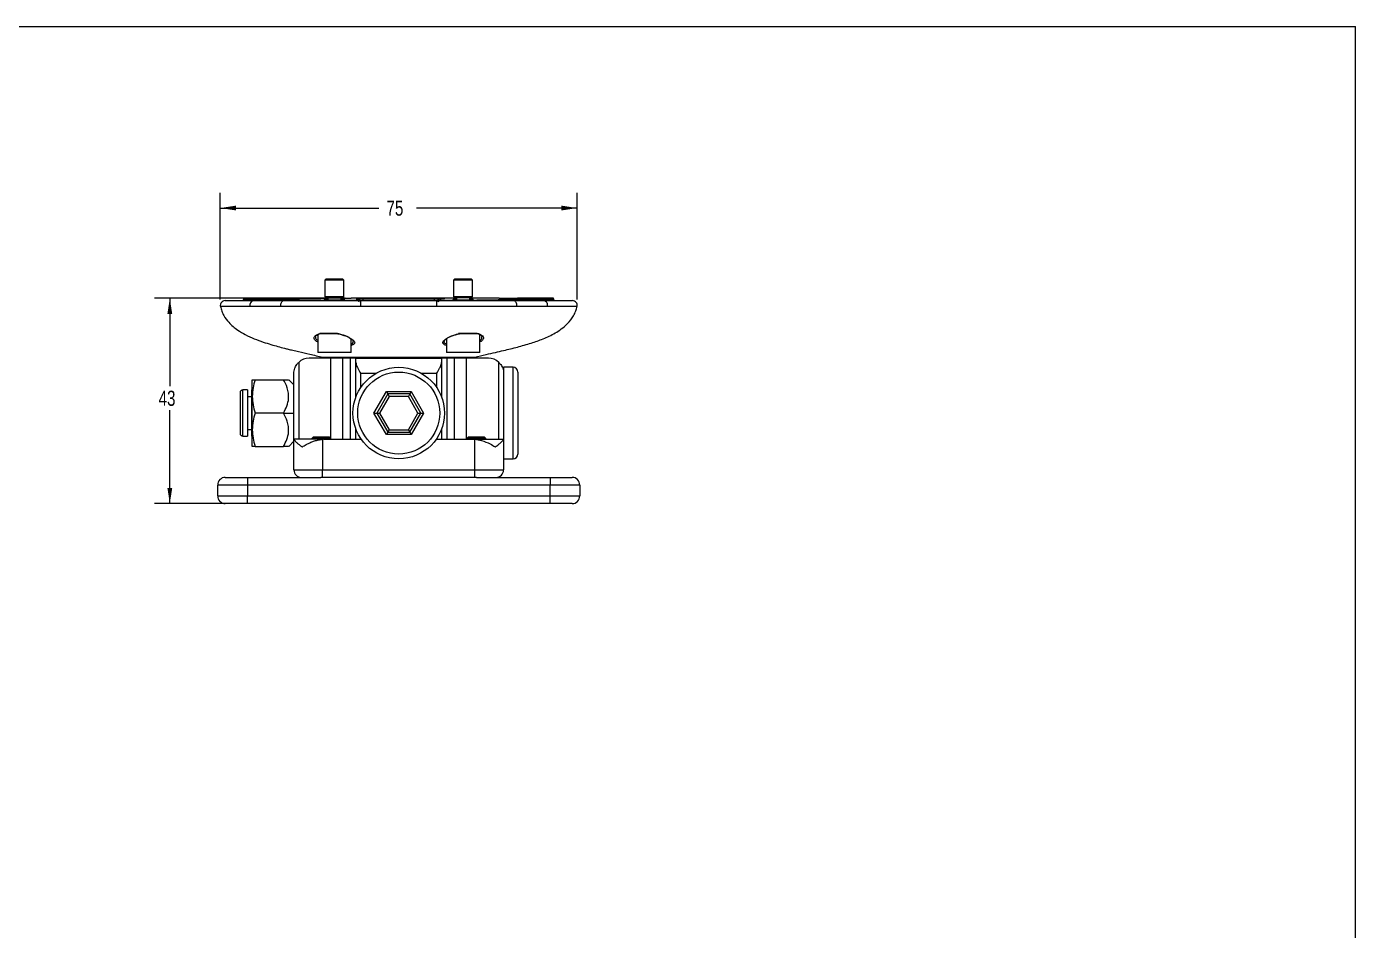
# Model space of a CAD drawing. Header units: millimetres. Extents: x 4 to 551, y 7 to 420.
# Drawn here: x 271.9 to 550.8, y 230.8 to 420.5 of the extents above; entities that cross this region are included whole.
import ezdxf

# ---------------------------------------------------------------- set-up
doc = ezdxf.new("R2010")
doc.units = ezdxf.units.MM
doc.styles.add('SLDTEXTSTYLE0', font='TXT', dxfattribs={"width": 0.75})
doc.dimstyles.new('SLDDIMSTYLE1', dxfattribs={"dimtxt": 3.175, "dimasz": 3.302, "dimexe": 0, "dimexo": 0.0625, "dimgap": 0.79375, "dimtad": 0, "dimtih": 1, "dimtoh": 1, "dimdec": 0, "dimrnd": 1e-09, "dimzin": 12, "dimdsep": 46, "dimtxsty": 'SLDTEXTSTYLE0', "dimsah": 1, "dimcen": 0.09, "dimadec": 0, "dimazin": 0, "dimtfac": 1, "dimtdec": 0, "dimtofl": 0, "dimtmove": 0, "dimatfit": 3, "dimfxl": 0, "dimfrac": 2, "dimtolj": 1, "dimtzin": 12, "dimarcsym": 0})

# ---------------------------------------------------------------- blocks, each defined once
blk = doc.blocks.new('*D8')
at = {"color": 7, "linetype": 'Continuous', "lineweight": 0}
for p, q in [((312.55, 363.22), (312.55, 385.56)), ((387.45, 363.22), (387.45, 385.56)), ((312.55, 382.38), (345.84, 382.38)), ((387.45, 382.38), (353.71, 382.38))]:
    blk.add_line(p, q, dxfattribs=at)
for points in [[(312.55, 382.38), (315.86, 381.88), (315.86, 382.89)], [(387.45, 382.38), (384.15, 382.89), (384.15, 381.88)]]:
    blk.add_solid(points, dxfattribs=at)
at = {"color": 7, "linetype": 'Continuous', "lineweight": 0, "insert": (347.43, 383.96), "char_height": 3.175, "attachment_point": 1, "style": 'SLDTEXTSTYLE0'}
blk.add_mtext('75', dxfattribs=at)
blk = doc.blocks.new('*D9')
at = {"color": 7, "linetype": 'Continuous', "lineweight": 0}
for p, q in [((338.73, 363.45), (298.78, 363.45)), ((301.96, 363.45), (301.96, 345.01)), ((301.96, 320.37), (301.96, 339.97)), ((316.98, 320.37), (298.78, 320.37))]:
    blk.add_line(p, q, dxfattribs=at)
for points in [[(301.96, 363.45), (301.45, 360.15), (302.47, 360.15)], [(301.96, 320.37), (302.47, 323.67), (301.45, 323.67)]]:
    blk.add_solid(points, dxfattribs=at)
at = {"color": 7, "linetype": 'Continuous', "lineweight": 0, "insert": (299.61, 344.06), "char_height": 3.175, "attachment_point": 1, "style": 'SLDTEXTSTYLE0'}
blk.add_mtext('43', dxfattribs=at)

msp = doc.modelspace()

# ---------------------------------------------------------------- linework, layer by layer
at = {"color": 7, "linetype": 'Continuous', "lineweight": 0}
for p in [(8.277733, 420.458659), (550.777733, 9.958659)]:
    msp.add_line(p, (550.777733, 420.458659), dxfattribs=at)
at = {"color": 7, "linetype": 'Continuous', "lineweight": 15}
for p, q in [((334.803839, 367.551552), (334.50384, 367.251552)), ((334.50384, 367.251552), (334.50384, 363.851552)), ((335.080701, 367.251552), (334.50384, 367.251552)), ((334.803839, 367.551552), (335.294171, 367.551552)), ((338.503839, 367.251552), (335.080701, 367.251552)), ((335.294171, 367.551552), (338.203839, 367.551552)), ((338.503839, 367.251552), (338.203839, 367.551552)), ((338.503839, 363.851552), (338.503839, 367.251552)), ((361.80384, 367.551552), (361.503839, 367.251552)), ((361.503839, 367.251552), (361.503839, 363.851552)), ((365.503839, 367.251552), (361.503839, 367.251552)), ((361.80384, 367.551552), (365.20384, 367.551552)), ((365.503839, 367.251552), (365.20384, 367.551552)), ((365.503839, 363.851552), (365.503839, 367.251552)), ((313.556568, 362.951551), (313.552194, 362.95154)), ((317.423125, 363.201552), (317.423426, 363.201415)), ((324.003839, 363.451552), (317.673125, 363.451552)), ((324.005666, 363.399226), (324.003839, 363.451552)), ((335.10384, 363.393261), (324.50384, 363.393261)), ((334.50384, 363.851552), (334.803839, 363.551552)), ((334.50384, 363.851552), (338.503839, 363.851552)), ((338.203839, 363.551552), (334.803839, 363.551552)), ((335.10384, 363.551552), (335.10384, 363.133186)), ((337.903839, 363.133014), (337.903839, 363.551552)), ((339.503839, 363.393261), (337.903839, 363.393261)), ((338.062374, 363.219155), (337.903839, 363.221884)), ((338.203839, 363.551552), (338.503839, 363.851552)), ((340.00384, 363.451552), (340.002012, 363.399226)), ((362.103839, 363.451552), (340.00384, 363.451552)), ((341.189297, 362.995268), (341.179387, 362.995298)), ((341.18477, 363.03891), (341.191583, 363.038904)), ((341.191583, 363.038904), (341.206533, 363.324449)), ((342.50384, 363.346929), (357.503839, 363.346929)), ((358.801146, 363.324449), (358.816095, 363.038916)), ((358.816095, 363.038916), (358.822618, 363.038922)), ((358.827868, 362.995304), (358.818382, 362.995274)), ((361.503839, 363.851552), (361.80384, 363.551552)), ((361.503839, 363.851552), (365.503839, 363.851552)), ((361.87823, 363.551552), (361.80384, 363.551552)), ((365.20384, 363.551552), (361.87823, 363.551552)), ((362.103839, 363.551552), (362.103839, 363.133186)), ((364.903839, 363.133014), (364.903839, 363.551552)), ((371.056211, 363.451552), (364.903839, 363.451552)), ((365.062374, 363.219155), (364.903839, 363.221884)), ((365.20384, 363.551552), (365.503839, 363.851552)), ((371.056211, 363.451552), (371.056207, 363.451403)), ((371.50384, 363.450995), (374.503839, 363.450995)), ((382.334896, 363.451552), (374.951468, 363.451552)), ((374.951471, 363.451403), (374.951468, 363.451552)), ((382.584412, 363.201402), (382.584897, 363.201552)), ((385.057476, 362.9472), (385.057703, 362.951552)), ((386.455485, 362.95154), (386.451182, 362.951551)), ((312.575263, 361.743583), (312.579912, 361.738088)), ((387.430799, 361.741671), (387.430963, 361.741866)), ((333.003838, 355.839954), (333.003838, 352.051551)), ((337.148452, 356.037211), (337.150688, 356.036748)), ((337.150688, 356.036748), (337.20171, 356.026188)), ((340.00384, 352.051551), (340.00384, 354.947802)), ((360.003839, 354.945117), (360.003839, 352.051551)), ((362.806114, 356.051552), (362.512521, 356.051552)), ((362.780223, 356.019494), (362.858916, 356.036567)), ((367.00384, 352.051551), (367.00384, 355.830653)), ((334.013346, 352.051551), (333.003838, 352.051551)), ((340.00384, 352.051551), (334.013346, 352.051551)), ((367.00384, 352.051551), (360.003839, 352.051551)), ((329.00384, 350.009559), (329.00384, 333.871552)), ((335.784979, 350.871552), (331.178839, 350.871552)), ((334.50384, 351.124094), (334.50384, 350.951551)), ((334.50384, 351.124094), (334.50384, 350.871552)), ((334.50384, 350.951551), (365.503839, 350.951551)), ((335.784979, 333.871552), (335.784979, 350.871552)), ((338.28209, 350.871552), (335.784979, 350.871552)), ((338.28209, 333.871552), (338.28209, 350.871552)), ((339.862312, 333.871552), (339.862312, 350.871552)), ((341.00384, 350.871552), (339.862312, 350.871552)), ((341.00384, 350.009559), (341.00384, 350.871552)), ((341.00384, 350.871552), (359.003839, 350.871552)), ((341.00384, 342.71221), (341.00384, 350.009559)), ((359.003839, 350.871552), (359.003839, 350.009559)), ((360.145367, 350.871552), (359.003839, 350.871552)), ((359.003839, 350.009559), (359.003839, 342.71221)), ((360.145367, 333.871552), (360.145367, 350.871552)), ((361.725589, 333.871552), (361.725589, 350.871552)), ((364.2227, 350.871552), (361.725589, 350.871552)), ((364.2227, 333.871552), (364.2227, 350.871552)), ((368.828839, 350.871552), (364.2227, 350.871552)), ((365.503839, 350.951551), (365.503839, 351.124216)), ((365.503839, 350.871552), (365.503839, 351.124216)), ((371.003839, 333.871552), (371.003839, 350.009559)), ((374.00384, 348.971551), (372.003839, 348.971551)), ((372.003839, 348.971551), (372.003839, 347.736853)), ((319.253838, 342.871551), (319.253838, 346.371551)), ((319.879054, 346.371551), (325.820935, 346.371551)), ((328.003839, 345.271551), (326.903839, 346.371551)), ((328.003839, 333.973653), (328.003839, 347.696551)), ((372.003839, 347.696551), (372.003839, 344.678151)), ((375.00384, 347.971551), (375.00384, 330.771551)), ((317.25384, 334.521552), (317.25384, 344.221552)), ((318.253838, 344.221552), (317.25384, 344.221552)), ((318.253838, 344.221552), (318.253838, 334.521552)), ((319.253838, 344.221552), (319.153839, 344.221552)), ((319.153839, 334.521552), (319.153839, 344.221552)), ((344.807687, 339.371552), (347.405763, 343.871552)), ((347.694438, 343.371552), (345.385037, 339.371552)), ((347.405763, 343.871552), (352.601915, 343.871552)), ((347.405763, 343.871552), (347.694438, 343.371552)), ((352.31324, 343.371552), (347.694438, 343.371552)), ((347.694438, 343.371552), (347.983113, 342.871551)), ((352.31324, 343.371552), (352.024565, 342.871551)), ((352.601915, 343.871552), (352.31324, 343.371552)), ((354.622641, 339.371552), (352.31324, 343.371552)), ((352.601915, 343.871552), (355.199992, 339.371552)), ((372.003839, 344.678151), (372.003839, 334.064952)), ((318.253838, 342.871551), (319.153839, 342.871551)), ((319.253838, 335.871552), (319.253838, 342.871551)), ((347.983113, 342.871551), (345.962387, 339.371552)), ((352.024565, 342.871551), (347.983113, 342.871551)), ((354.045291, 339.371552), (352.024565, 342.871551)), ((325.820935, 339.371552), (319.879054, 339.371552)), ((347.405763, 334.871552), (344.807687, 339.371552)), ((344.807687, 339.371552), (345.385037, 339.371552)), ((345.385037, 339.371552), (347.694438, 335.371551)), ((345.385037, 339.371552), (345.962387, 339.371552)), ((345.962387, 339.371552), (347.983113, 335.871552)), ((352.024565, 335.871552), (354.045291, 339.371552)), ((352.31324, 335.371551), (354.622641, 339.371552)), ((355.199992, 339.371552), (352.601915, 334.871552)), ((354.045291, 339.371552), (354.622641, 339.371552)), ((354.622641, 339.371552), (355.199992, 339.371552)), ((319.153839, 335.871552), (318.253838, 335.871552)), ((319.253838, 332.371552), (319.253838, 335.871552)), ((341.00384, 333.871552), (341.00384, 336.030892)), ((347.694438, 335.371551), (347.405763, 334.871552)), ((352.601915, 334.871552), (347.405763, 334.871552)), ((347.983113, 335.871552), (347.694438, 335.371551)), ((347.694438, 335.371551), (352.31324, 335.371551)), ((347.983113, 335.871552), (352.024565, 335.871552)), ((352.024565, 335.871552), (352.31324, 335.371551)), ((352.31324, 335.371551), (352.601915, 334.871552)), ((359.003839, 336.030892), (359.003839, 333.871552)), ((317.25384, 334.521552), (318.253838, 334.521552)), ((319.153839, 334.521552), (319.253838, 334.521552)), ((319.879054, 332.371552), (325.820935, 332.371552)), ((326.903839, 332.371552), (328.003839, 333.471552)), ((328.003839, 333.861873), (328.003839, 333.871552)), ((334.304462, 333.871552), (328.003839, 333.871552)), ((328.003839, 327.459053), (328.003839, 333.861873)), ((332.08884, 334.371551), (331.73884, 334.021552)), ((331.73884, 334.021552), (331.73884, 333.871552)), ((333.73884, 334.021552), (331.73884, 334.021552)), ((332.08884, 334.371551), (333.73884, 334.371551)), ((333.73884, 334.371551), (335.388839, 334.371551)), ((335.738839, 334.021552), (333.73884, 334.021552)), ((334.003839, 333.861873), (334.003839, 327.459053)), ((334.304462, 333.871552), (342.003839, 333.871552)), ((335.738839, 334.021552), (335.388839, 334.371551)), ((335.738839, 333.871552), (335.738839, 334.021552)), ((358.00384, 333.871552), (365.703217, 333.871552)), ((364.61884, 334.371551), (364.268839, 334.021552)), ((364.268839, 334.021552), (364.268839, 333.871552)), ((366.268839, 334.021552), (364.268839, 334.021552)), ((364.61884, 334.371551), (366.268839, 334.371551)), ((366.00384, 333.861873), (365.703217, 333.871552)), ((365.703217, 333.871552), (372.003839, 333.871552)), ((366.00384, 327.459053), (366.00384, 333.861873)), ((366.268839, 334.371551), (367.918839, 334.371551)), ((368.268839, 334.021552), (366.268839, 334.021552)), ((368.268839, 334.021552), (367.918839, 334.371551)), ((368.268839, 333.871552), (368.268839, 334.021552)), ((372.003839, 334.064952), (372.003839, 333.973653)), ((372.003839, 333.861873), (372.003839, 333.871552)), ((372.003839, 333.861873), (372.003839, 327.459053)), ((372.003839, 329.771553), (374.00384, 329.771553)), ((328.003839, 327.459053), (334.003839, 327.459053)), ((334.003839, 327.459053), (366.00384, 327.459053)), ((334.003839, 325.87155), (334.003839, 327.459053)), ((366.00384, 327.459053), (372.003839, 327.459053)), ((366.00384, 325.87155), (366.00384, 327.459053)), ((318.253838, 324.271352), (312.003841, 324.271352)), ((312.003841, 321.971753), (312.003841, 324.271352)), ((313.604039, 325.87155), (318.253838, 325.87155)), ((318.253838, 325.87155), (333.6693, 325.87155)), ((318.253838, 325.87155), (318.253838, 324.271352)), ((381.75384, 324.271352), (318.253838, 324.271352)), ((318.253838, 324.271352), (318.253838, 321.971753)), ((334.003839, 325.87155), (333.6693, 325.87155)), ((366.00384, 325.87155), (334.003839, 325.87155)), ((366.338379, 325.87155), (366.00384, 325.87155)), ((366.338379, 325.87155), (381.75384, 325.87155)), ((381.75384, 325.87155), (386.40364, 325.87155)), ((381.75384, 325.87155), (381.75384, 324.271352)), ((381.75384, 321.971753), (381.75384, 324.271352)), ((388.003838, 324.271352), (381.75384, 324.271352)), ((388.003838, 324.271352), (388.003838, 321.971753)), ((312.003841, 321.971753), (318.253838, 321.971753)), ((318.253838, 320.371551), (318.253838, 321.971753)), ((318.253838, 321.971753), (381.75384, 321.971753)), ((381.75384, 321.971753), (388.003838, 321.971753)), ((381.75384, 320.371551), (381.75384, 321.971753)), ((318.253838, 320.371551), (313.604039, 320.371551)), ((381.75384, 320.371551), (318.253838, 320.371551)), ((386.40364, 320.371551), (381.75384, 320.371551))]:
    msp.add_line(p, q, dxfattribs=at)
at = {"color": 8, "linetype": 'Continuous', "lineweight": 15}
for p, q in [((342.50384, 362.959858), (342.50384, 363.346929)), ((357.503839, 362.959858), (357.503839, 363.346929)), ((387.430963, 361.741866), (387.432416, 361.743583)), ((333.003838, 355.808096), (332.907663, 355.808096)), ((332.964334, 354.310589), (333.003838, 354.309702)), ((367.048601, 355.808096), (367.00384, 355.808096)), ((367.00384, 354.308713), (367.056752, 354.309615)), ((374.00384, 329.771553), (374.00384, 348.971551)), ((342.003839, 347.696551), (342.003839, 344.678151)), ((345.223214, 347.696551), (342.003839, 347.696551)), ((358.00384, 347.696551), (354.784464, 347.696551)), ((358.00384, 344.678151), (358.00384, 347.696551)), ((325.820935, 339.371552), (328.003839, 339.371552)), ((342.003839, 334.064952), (342.003839, 333.871552)), ((358.00384, 333.871552), (358.00384, 334.064952))]:
    msp.add_line(p, q, dxfattribs=at)
at = {"color": 7, "linetype": 'Continuous', "lineweight": 15, "flags": 128}
for points in [[(325.248307, 361.741185), (325.234624, 361.962444), (325.25126, 362.183166), (325.29739, 362.392432), (325.370733, 362.579896), (325.467664, 362.736285), (325.583386, 362.853866), (325.712181, 362.926825), (325.847675, 362.951552)], [(342.030079, 361.743369), (342.030071, 361.964399), (342.030081, 362.184795), (342.03011, 362.393685), (342.030155, 362.580764), (342.030215, 362.736804), (342.030287, 362.854107), (342.030367, 362.926886), (342.030451, 362.951552)], [(357.977684, 361.743369), (357.977692, 361.964399), (357.977681, 362.184795), (357.977652, 362.393685), (357.977606, 362.580764), (357.977546, 362.736804), (357.977473, 362.854107), (357.977393, 362.926886), (357.977308, 362.951552)], [(374.759403, 361.741185), (374.773086, 361.962444), (374.756451, 362.183166), (374.71032, 362.392432), (374.636977, 362.579896), (374.540047, 362.736285), (374.424322, 362.853866), (374.295528, 362.926825), (374.160034, 362.951552)]]:
    msp.add_lwpolyline(points, dxfattribs=at)
at = {"color": 7, "linetype": 'Continuous', "lineweight": 15}
for radius in [9.6, 8.6]:
    msp.add_circle((350.003839, 339.371552), radius, dxfattribs=at)
for centre, radius, start, end in [((313.553399, 361.951551), 1, 90.00007304, 192.00332855), ((317.173776, 363.201552), 0.25, 263.62579078, 359.94829762), ((317.673129, 363.201548), 0.250004, 90.00078564, 179.99910097), ((319.711338, 362.006103), 0.960075, 100.0139419, 196.01774741), ((341.339834, 362.997632), 0.160464, 165.0936131, 180.83356826), ((341.556641, 362.997898), 0.367354, 173.59100867, 180.41017182), ((358.450614, 362.997879), 0.367777, 359.59406451, 6.40634415), ((358.663626, 362.997657), 0.16426, 359.17911444, 14.54951218), ((380.296363, 362.0061), 0.960078, 343.98247395, 79.98596361), ((382.334894, 363.201549), 0.250002, 0.00054378, 89.99956961), ((382.828755, 363.201553), 0.250002, 191.49522025, 290.35658057), ((386.45428, 361.951551), 1, 347.99667109, 89.99992731), ((333.561383, 355.878469), 0.173083, 90.02671138, 104.07510202), ((337.093174, 355.801924), 0.249628, 78.09261025, 89.99850203), ((362.914504, 355.801924), 0.249628, 90.00149797, 101.90738975), ((366.446296, 355.878469), 0.173083, 75.92489798, 89.97328862), ((331.178839, 347.696552), 3.175, 90, 133.23870346), ((368.828839, 347.696552), 3.175, 46.76129654, 90), ((374.003839, 347.971552), 1, 0, 90), ((374.003839, 330.771552), 1, 270, 360), ((329.591339, 327.459052), 1.5875, 180, 270), ((370.416339, 327.459052), 1.5875, 270, 0), ((313.604039, 324.271352), 1.6002, 90, 180), ((386.403639, 324.271352), 1.6002, 0, 90), ((313.604039, 321.971752), 1.6002, 180, 270), ((386.403639, 321.971752), 1.6002, 270, 0)]:
    msp.add_arc(centre, radius, start, end, dxfattribs=at)
at = {"color": 8, "linetype": 'Continuous', "lineweight": 15}
for centre, start, end in [((341.206538, 362.5244), 32.97666593, 90.0003592), ((358.801141, 362.5244), 89.9996408, 147.02333407)]:
    msp.add_arc(centre, 0.800048, start, end, dxfattribs=at)
at = {"color": 7, "linetype": 'Continuous', "lineweight": 15}
for points, knots in [([(313.553398, 362.951552), (313.553925, 362.951552), (313.6853, 362.951552), (314.071592, 362.951552), (314.232056, 362.951552), (314.616835, 362.951552), (314.841637, 362.951552), (315.612621, 362.951552), (316.242403, 362.951552), (317.724285, 362.951552), (318.576292, 362.951552), (319.544393, 362.951552)], [0, 0, 0, 0, 0.25, 0.25, 0.375, 0.375, 0.5, 0.5, 0.75, 0.75, 1, 1, 1, 1]), ([(317.673125, 363.451552), (317.671791, 363.451416), (317.6651, 363.450737), (317.955686, 363.438894), (319.007111, 363.406131), (320.599566, 363.360525), (322.750812, 363.306619), (325.273544, 363.248169), (328.027906, 363.186304), (331.082728, 363.126698), (333.904227, 363.086866), (336.26085, 363.06293), (338.068527, 363.049523), (339.715843, 363.041659), (340.758772, 363.039707), (341.18477, 363.03891)], [0, 0, 0, 0, 0.0264236896, 0.1325409342, 0.2307345074, 0.3289236482, 0.4271051977, 0.5250818934, 0.62304889, 0.7211726573, 0.8193338872, 0.8682875795, 0.9172406788, 0.9661958909, 1, 1, 1, 1]), ([(324.50384, 363.393261), (324.447902, 363.393329), (324.335962, 363.393464), (324.186703, 363.394515), (324.073989, 363.396044), (324.014227, 363.397714), (324.008098, 363.398797), (324.005666, 363.399226)], [0, 0, 0, 0, 0.2144806326, 0.4292105841, 0.643948027, 0.8587006518, 1, 1, 1, 1]), ([(325.847675, 362.951552), (327.005088, 362.951552), (328.220365, 362.951552), (330.761981, 362.951552), (332.088364, 362.951552), (334.164453, 362.951552), (334.864796, 362.951552), (336.272018, 362.951552), (336.980436, 362.951552), (339.120011, 362.951552), (340.565402, 362.951552), (342.03045, 362.951552)], [0, 0, 0, 0, 0.25, 0.25, 0.5, 0.5, 0.625, 0.625, 0.75, 0.75, 1, 1, 1, 1]), ([(341.179387, 362.995298), (340.750696, 362.995696), (339.700976, 362.996671), (338.04277, 363.000609), (336.218542, 363.007282), (333.85132, 363.019396), (331.936251, 363.031646), (330.775365, 363.042668), (330.641848, 363.043935)], [0, 0, 0, 0, 0.11582581044, 0.28361920782, 0.45144156119, 0.61933470046, 0.95621844981, 1, 1, 1, 1]), ([(334.301206, 363.179283), (334.300496, 363.179173), (334.258956, 363.1727), (334.406144, 363.158809), (334.751888, 363.140475), (335.324722, 363.126055), (336.022452, 363.117754), (336.776701, 363.116704), (337.498168, 363.123059), (338.112616, 363.135921), (338.527708, 363.153409), (338.722917, 363.16883), (338.689988, 363.177245), (338.682428, 363.179177)], [0, 0, 0, 0, 0.0018669653, 0.109270357, 0.2166820015, 0.3240725634, 0.4314199426, 0.5387223389, 0.6460017786, 0.7532929593, 0.8606242052, 0.9680021052, 1, 1, 1, 1]), ([(335.10384, 363.221681), (334.986957, 363.219423), (334.674497, 363.213388), (334.517725, 363.203951), (334.419597, 363.198044)], [0, 0, 0, 0, 0.3740731867, 1, 1, 1, 1]), ([(338.646769, 363.192873), (338.566999, 363.198965), (338.43727, 363.208872), (338.166606, 363.216296), (338.062373, 363.219155)], [0, 0, 0, 0, 0.6148986271, 1, 1, 1, 1]), ([(340.002012, 363.399226), (339.996495, 363.398571), (339.985453, 363.397259), (339.89959, 363.395468), (339.773168, 363.394099), (339.633099, 363.393366), (339.540553, 363.393291), (339.503839, 363.393261)], [0, 0, 0, 0, 0.2145130342, 0.4292776447, 0.6440370927, 0.8587845852, 1, 1, 1, 1]), ([(341.764425, 362.705231), (341.69604, 362.763735), (341.559266, 362.880745), (341.3471, 362.944776), (341.22246, 362.95005), (341.186983, 362.951552)], [0, 0, 0, 0, 0.4170226811, 0.8340678521, 1, 1, 1, 1]), ([(341.456018, 362.951552), (341.45288, 362.953097), (341.373156, 362.992348), (341.279381, 362.993837), (341.189297, 362.995268)], [0, 0, 0, 0, 0.0393664281, 1, 1, 1, 1]), ([(341.533867, 362.951552), (341.505945, 362.967915), (341.402837, 363.028341), (341.280669, 363.034449), (341.191583, 363.038904)], [0, 0, 0, 0, 0.2707942556, 1, 1, 1, 1]), ([(341.206533, 363.324449), (341.212872, 363.326172), (341.22888, 363.330522), (341.384202, 363.336895), (341.677574, 363.3425), (342.066309, 363.346221), (342.358006, 363.346693), (342.50384, 363.346929)], [0, 0, 0, 0, 0.1409122309, 0.3558181176, 0.5706208298, 0.7853329138, 1, 1, 1, 1]), ([(342.03045, 362.951552), (343.359355, 362.951552), (344.688259, 362.951552), (347.346069, 362.951552), (350.003878, 362.951552), (352.661688, 362.951552), (355.319499, 362.951552), (356.648401, 362.951552), (357.977308, 362.951552)], [0, 0, 0, 0, 0.25, 0.25, 0.5, 0.75, 0.75, 1, 1, 1, 1]), ([(353.308791, 363.442475), (353.307853, 363.442452), (353.247829, 363.440954), (353.461309, 363.436503), (353.962471, 363.430006), (354.792985, 363.424103), (355.804777, 363.420472), (356.898903, 363.419996), (357.945725, 363.422808), (358.837307, 363.428202), (359.439385, 363.434694), (359.722411, 363.4398), (359.674788, 363.441852), (359.66391, 363.442321)], [0, 0, 0, 0, 0.0017047651, 0.1091023904, 0.2165021548, 0.3238994813, 0.4312896008, 0.538670704, 0.6460468955, 0.7534256357, 0.8608126754, 0.9682080414, 1, 1, 1, 1]), ([(358.765146, 363.450138), (358.485867, 363.450505), (357.927308, 363.451239), (356.861112, 363.451372), (355.771205, 363.451366), (354.765558, 363.450973), (353.932709, 363.449884), (353.631371, 363.447854), (353.480699, 363.446839)], [0, 0, 0, 0, 0.1666683216, 0.333336853, 0.500000501, 0.6666621018, 0.8333272797, 1, 1, 1, 1]), ([(357.503839, 363.346929), (357.598984, 363.346826), (357.839545, 363.346566), (358.204093, 363.344003), (358.533636, 363.339053), (358.757705, 363.332332), (358.786665, 363.327077), (358.801146, 363.324449)], [0, 0, 0, 0, 0.140500675, 0.3552361244, 0.5700781681, 0.7850160519, 1, 1, 1, 1]), ([(357.977308, 362.951552), (359.442342, 362.951552), (360.886779, 362.951552), (363.735971, 362.951552), (365.140788, 362.951552), (367.217127, 362.951552), (367.897778, 362.951552), (369.227363, 362.951552), (369.877851, 362.951552), (371.786586, 362.951552), (373.002615, 362.951552), (374.160034, 362.951552)], [0, 0, 0, 0, 0.25, 0.25, 0.5, 0.5, 0.625, 0.625, 0.75, 0.75, 1, 1, 1, 1]), ([(358.820695, 362.951552), (358.731244, 362.942699), (358.552345, 362.924996), (358.359075, 362.816239), (358.26881, 362.729701), (358.242884, 362.704845)], [0, 0, 0, 0, 0.4161627645, 0.8323094623, 1, 1, 1, 1]), ([(358.473789, 362.951552), (358.501718, 362.967919), (358.604833, 363.02835), (358.72701, 363.03446), (358.816095, 363.038916)], [0, 0, 0, 0, 0.2708523966, 1, 1, 1, 1]), ([(358.551647, 362.951552), (358.55479, 362.953099), (358.634518, 362.992351), (358.728299, 362.993842), (358.818382, 362.995274)], [0, 0, 0, 0, 0.0394225597, 1, 1, 1, 1]), ([(359.612034, 363.445768), (359.496385, 363.446966), (359.308341, 363.448913), (358.916141, 363.449798), (358.765146, 363.450138)], [0, 0, 0, 0, 0.6150062134, 1, 1, 1, 1]), ([(358.822618, 363.038922), (359.263525, 363.039747), (360.320199, 363.041725), (361.979401, 363.049775), (363.782865, 363.06325), (366.133742, 363.08725), (368.94863, 363.127117), (371.996676, 363.186683), (374.746793, 363.248455), (377.265017, 363.306825), (379.412607, 363.360643), (381.001888, 363.406175), (382.052266, 363.4389), (382.342916, 363.450737), (382.336229, 363.451416), (382.334896, 363.451552)], [0, 0, 0, 0, 0.03498582601, 0.08384652274, 0.13270592806, 0.18156515415, 0.27953774224, 0.377539358, 0.47538964321, 0.57325124261, 0.67131618375, 0.76938667243, 0.86746356751, 0.97357650552, 1, 1, 1, 1]), ([(369.555467, 363.045695), (369.367184, 363.043896), (368.156111, 363.032325), (366.187871, 363.019575), (363.82531, 363.007444), (362.00551, 363.000735), (360.335197, 362.996704), (359.271605, 362.995716), (358.827868, 362.995304)], [0, 0, 0, 0, 0.0606507159, 0.3901172723, 0.554305317, 0.7184352987, 0.8825294833, 1, 1, 1, 1]), ([(361.301207, 363.179283), (361.300497, 363.179173), (361.258956, 363.1727), (361.406144, 363.158809), (361.751888, 363.140475), (362.324722, 363.126055), (363.022453, 363.117754), (363.776701, 363.116704), (364.498168, 363.123059), (365.112616, 363.135921), (365.527707, 363.153409), (365.722918, 363.16883), (365.689988, 363.177245), (365.682428, 363.179177)], [0, 0, 0, 0, 0.0018669653, 0.1092703317, 0.2166819744, 0.3240725344, 0.4314200368, 0.5387224313, 0.6460017397, 0.7532929185, 0.8606241625, 0.9680020965, 1, 1, 1, 1]), ([(362.103839, 363.221681), (361.986956, 363.219423), (361.674497, 363.213388), (361.517724, 363.203951), (361.419597, 363.198044)], [0, 0, 0, 0, 0.3740731867, 1, 1, 1, 1]), ([(365.646769, 363.192873), (365.566999, 363.198965), (365.43727, 363.208872), (365.166606, 363.216296), (365.062374, 363.219155)], [0, 0, 0, 0, 0.614898926, 1, 1, 1, 1]), ([(371.056207, 363.451403), (371.061142, 363.451369), (371.071019, 363.451301), (371.148098, 363.451176), (371.261638, 363.451068), (371.387539, 363.451004), (371.470773, 363.450998), (371.50384, 363.450995)], [0, 0, 0, 0, 0.2144107741, 0.4291049381, 0.6437966733, 0.8584868897, 1, 1, 1, 1]), ([(374.503839, 363.450995), (374.554096, 363.451001), (374.654677, 363.451013), (374.788797, 363.451102), (374.890079, 363.451218), (374.943807, 363.451326), (374.949292, 363.451381), (374.951471, 363.451403)], [0, 0, 0, 0, 0.2144082724, 0.4290965301, 0.6437865589, 0.8584774906, 1, 1, 1, 1]), ([(380.46331, 362.951552), (381.431416, 362.951552), (382.283935, 362.951552), (383.396324, 362.951552), (383.739117, 362.951552), (384.368444, 362.951552), (384.655486, 362.951552), (385.425674, 362.951552), (385.808139, 362.951552), (386.322386, 362.951552), (386.453755, 362.951552), (386.454281, 362.951552)], [0, 0, 0, 0, 0.25, 0.25, 0.375, 0.375, 0.5, 0.5, 0.75, 0.75, 1, 1, 1, 1]), ([(382.520829, 363.395442), (382.512326, 363.402561), (382.490556, 363.420786), (382.454482, 363.435936), (382.423126, 363.445323), (382.399393, 363.449437), (382.378055, 363.451456), (382.36723, 363.451532), (382.36437, 363.451469), (382.363115, 363.451441)], [0, 0, 0, 0, 0.0594310513, 0.1521657994, 0.2321998715, 0.3202739631, 0.4582936788, 0.7624192203, 1, 1, 1, 1]), ([(318.788536, 361.741185), (318.72689, 361.741175), (318.663815, 361.741165), (318.540507, 361.741148), (318.356957, 361.741124), (318.177612, 361.741107), (317.824466, 361.741084), (317.596423, 361.741085), (316.93412, 361.741133), (316.521621, 361.741232), (315.370902, 361.741471), (314.718524, 361.741506), (313.91911, 361.741811), (313.684339, 361.74192), (313.28162, 361.742136), (313.11414, 361.742247), (312.711616, 361.742799), (312.575978, 361.742779), (312.575263, 361.743583)], [0, 0, 0, 0, 0.015625, 0.015625, 0.03125, 0.0625, 0.0625, 0.125, 0.125, 0.25, 0.25, 0.5, 0.5, 0.625, 0.625, 0.75, 0.75, 1, 1, 1, 1]), ([(312.595435, 361.746809), (312.673552, 361.421535), (312.83462, 360.750852), (313.387524, 359.603166), (314.187863, 358.501083), (315.207673, 357.521181), (316.36959, 356.638926), (317.862908, 355.759312), (319.674974, 354.935051), (321.49475, 354.269942), (323.152499, 353.753034), (324.622021, 353.339805), (325.829609, 353.024732), (326.840642, 352.772285), (327.835607, 352.532484), (329.344526, 352.180252), (331.455515, 351.707689), (333.142827, 351.29365), (334.054653, 351.069902)], [0, 0, 0, 0, 0.0385737721, 0.079535421, 0.1458428851, 0.194079074, 0.241629457, 0.3134295048, 0.3948227025, 0.4736817361, 0.5450651252, 0.6106187937, 0.6762054386, 0.7095476253, 0.7500476147, 0.7999862031, 0.8919121701, 1, 1, 1, 1]), ([(325.248307, 361.741185), (324.056479, 361.741335), (322.917108, 361.741185), (320.76272, 361.741185), (319.745005, 361.741337), (318.788557, 361.741185)], [0, 0, 0, 0, 0.5, 0.5, 1, 1, 1, 1]), ([(342.030079, 361.743369), (340.514709, 361.742638), (339.019602, 361.742663), (336.06864, 361.741995), (334.610843, 361.74186), (332.460565, 361.741578), (331.753729, 361.741504), (330.367723, 361.741408), (329.69059, 361.741376), (327.70624, 361.741156), (326.445507, 361.741034), (325.248307, 361.741185)], [0, 0, 0, 0, 0.25, 0.25, 0.5, 0.5, 0.625, 0.625, 0.75, 0.75, 1, 1, 1, 1]), ([(357.977683, 361.743369), (357.313195, 361.743689), (356.648717, 361.740633), (355.31975, 361.738159), (354.655265, 361.737173), (352.661812, 361.734777), (350.003875, 361.733056), (347.345942, 361.734777), (345.352492, 361.737173), (344.688009, 361.738158), (343.359044, 361.740633), (342.694563, 361.743689), (342.030079, 361.743369)], [0, 0, 0, 0, 0.125, 0.125, 0.25, 0.25, 0.5, 0.75, 0.75, 0.875, 0.875, 1, 1, 1, 1]), ([(374.759403, 361.741185), (373.562209, 361.741034), (372.304571, 361.741155), (369.672798, 361.741449), (368.296712, 361.741481), (366.147412, 361.741761), (365.420419, 361.741861), (363.953802, 361.742058), (363.216393, 361.742159), (360.992049, 361.742661), (359.493051, 361.742638), (357.977683, 361.743369)], [0, 0, 0, 0, 0.25, 0.25, 0.5, 0.5, 0.625, 0.625, 0.75, 0.75, 1, 1, 1, 1]), ([(365.953025, 351.069902), (366.75149, 351.267122), (368.208409, 351.626979), (370.253213, 352.086861), (371.983953, 352.486352), (373.522965, 352.857524), (374.929738, 353.218208), (376.323558, 353.599837), (378.12185, 354.137375), (380.34232, 354.917122), (382.470897, 355.914882), (384.196751, 357.025305), (385.55605, 358.17617), (386.563991, 359.489462), (387.16962, 360.736601), (387.33447, 361.422782), (387.41231, 361.746788)], [0, 0, 0, 0, 0.09433855406, 0.17213493667, 0.24007002917, 0.30229652019, 0.3683409865, 0.43570643289, 0.50061343986, 0.60628435973, 0.71528867767, 0.77376691513, 0.84171078395, 0.91869137647, 0.96160711784, 1, 1, 1, 1]), ([(381.219167, 361.741185), (380.262423, 361.741337), (379.240191, 361.741185), (377.085435, 361.741185), (375.951243, 361.741335), (374.759403, 361.741185)], [0, 0, 0, 0, 0.5, 0.5, 1, 1, 1, 1]), ([(387.432416, 361.743583), (387.431702, 361.742779), (387.296086, 361.742802), (386.765106, 361.742068), (386.370269, 361.741921), (385.575279, 361.741613), (385.277412, 361.741532), (384.621091, 361.741428), (384.263862, 361.741393), (383.106145, 361.741154), (382.22074, 361.741025), (381.219167, 361.741185)], [0, 0, 0, 0, 0.25, 0.25, 0.5, 0.5, 0.625, 0.625, 0.75, 0.75, 1, 1, 1, 1]), ([(332.964334, 354.310589), (332.811959, 354.378101), (332.575639, 354.482806), (332.51027, 354.603874), (332.487049, 354.64688)], [0, 0, 0, 0, 0.6447798282, 1, 1, 1, 1]), ([(332.523632, 355.332092), (332.523783, 355.367556), (332.524116, 355.445686), (332.658995, 355.628851), (332.98653, 355.842322), (333.303535, 355.992795), (333.537175, 356.044886), (333.560356, 356.050054)], [0, 0, 0, 0, 0.2044529994, 0.4504315531, 0.7136647796, 0.9715905167, 1, 1, 1, 1]), ([(337.20171, 356.026188), (337.311452, 356.004511), (337.698432, 355.928072), (338.320387, 355.738457), (339.03451, 355.475776), (339.642826, 355.185685), (340.113645, 354.893827), (340.412371, 354.627593), (340.516566, 354.449638), (340.511735, 354.408464), (340.510132, 354.394795)], [0, 0, 0, 0, 0.0559592268, 0.1973271458, 0.3431908811, 0.4922605508, 0.6415514104, 0.7878767588, 0.9295843045, 1, 1, 1, 1]), ([(359.497094, 354.389551), (359.494955, 354.401809), (359.488652, 354.437923), (359.572966, 354.598431), (359.832138, 354.845284), (360.256981, 355.12525), (360.830468, 355.414118), (361.539697, 355.689378), (362.203292, 355.900914), (362.637496, 355.990158), (362.780223, 356.019494)], [0, 0, 0, 0, 0.0677961664, 0.1997349178, 0.3401855701, 0.4809180815, 0.6286770801, 0.7783383291, 0.9271375668, 1, 1, 1, 1]), ([(366.500129, 356.032794), (366.641966, 355.986715), (366.963118, 355.882381), (367.282683, 355.680661), (367.469725, 355.479539), (367.481913, 355.39168), (367.48767, 355.350187)], [0, 0, 0, 0, 0.214466673, 0.4856013032, 0.7570659094, 1, 1, 1, 1]), ([(367.744979, 354.898225), (367.652129, 354.726408), (367.538694, 354.516501), (367.130775, 354.341391), (367.056752, 354.309615)], [0, 0, 0, 0, 0.81853714047, 1, 1, 1, 1]), ([(340.688651, 353.929473), (340.580622, 353.798106), (340.454969, 353.645308), (340.059331, 353.568596), (340.00384, 353.557836)], [0, 0, 0, 0, 0.85974158811, 1, 1, 1, 1]), ([(360.003839, 353.567913), (359.837493, 353.606193), (359.603253, 353.660095), (359.534522, 353.75484), (359.5146, 353.782302)], [0, 0, 0, 0, 0.7101556452, 1, 1, 1, 1]), ([(328.003839, 347.696551), (328.003843, 347.699827), (328.004193, 348.054101), (328.112335, 348.682927), (328.496999, 349.470583), (328.857886, 349.854352), (329.00384, 350.009559)], [0, 0, 0, 0, 0.0040326097, 0.4360880455, 0.7719374361, 1, 1, 1, 1]), ([(333.899342, 351.123361), (333.903954, 351.123542), (333.915124, 351.123982), (334.463109, 351.12485), (335.446176, 351.121251), (336.870303, 351.120653), (338.64802, 351.120517), (340.766906, 351.120647), (343.127083, 351.121151), (345.704684, 351.124873), (348.380968, 351.123306), (351.12824, 351.122198), (354.054289, 351.126558), (356.849809, 351.12084), (359.398875, 351.12069), (361.479173, 351.120502), (363.249687, 351.120685), (364.635023, 351.121301), (365.598575, 351.125242), (366.113414, 351.123655), (366.110472, 351.123441), (366.109327, 351.123357)], [0, 0, 0, 0, 0.0372943104, 0.0903191848, 0.1448863214, 0.1979261105, 0.2525022415, 0.305533885, 0.3601018168, 0.4131303171, 0.4676984138, 0.5207381755, 0.5753144935, 0.6424465391, 0.6954774972, 0.750044107, 0.8030760134, 0.8576440975, 0.9106726025, 0.9652406754, 1, 1, 1, 1]), ([(341.00384, 350.009559), (341.025027, 349.854352), (341.077417, 349.470583), (341.454651, 348.682927), (341.803186, 348.054101), (342.002, 347.699827), (342.003839, 347.696551)], [0, 0, 0, 0, 0.2280625639, 0.5639119545, 0.9959673903, 1, 1, 1, 1]), ([(358.00384, 347.696551), (358.005678, 347.699827), (358.204493, 348.054101), (358.553027, 348.682927), (358.930262, 349.470583), (358.982651, 349.854352), (359.003839, 350.009559)], [0, 0, 0, 0, 0.0040326097, 0.4360880455, 0.7719374361, 1, 1, 1, 1]), ([(371.003839, 350.009559), (371.149792, 349.854352), (371.510679, 349.470583), (371.895344, 348.682927), (372.003486, 348.054101), (372.003836, 347.699827), (372.003839, 347.696551)], [0, 0, 0, 0, 0.2280625639, 0.5639119545, 0.9959673903, 1, 1, 1, 1]), ([(319.879054, 346.371551), (319.704308, 345.803136), (319.351611, 344.655883), (319.286626, 343.46992), (319.253838, 342.871551)], [0, 0, 0, 0, 0.4954580742, 1, 1, 1, 1]), ([(319.253838, 346.371551), (319.285343, 346.371551), (319.349053, 346.371551), (319.701099, 346.371551), (319.879054, 346.371551)], [0, 0, 0, 0, 0.4945107165, 1, 1, 1, 1]), ([(325.820935, 339.371552), (326.074398, 339.850851), (326.589991, 340.825836), (326.932173, 342.265214), (326.892074, 343.575498), (326.581812, 344.921471), (326.110159, 345.820347), (325.820935, 346.371551)], [0, 0, 0, 0, 0.2162030738, 0.4397983915, 0.5959081001, 0.7522051288, 1, 1, 1, 1]), ([(325.820935, 346.371551), (326.070217, 346.371551), (326.577304, 346.371551), (326.913663, 346.371551), (326.882059, 346.371551), (326.875367, 346.371551)], [0, 0, 0, 0, 0.4325283703, 0.8798457679, 1, 1, 1, 1]), ([(316.753839, 343.721551), (316.762654, 343.792404), (316.780998, 343.939853), (316.916248, 344.107564), (317.084449, 344.205179), (317.198862, 344.216238), (317.25384, 344.221552)], [0, 0, 0, 0, 0.2702629607, 0.5624292017, 0.7897368122, 1, 1, 1, 1]), ([(316.753839, 343.721551), (316.753839, 343.687357), (316.753839, 343.609912), (316.753839, 343.021052), (316.753839, 342.23613), (316.753839, 341.419832), (316.753839, 340.44274), (316.753839, 339.371552), (316.753839, 338.300363), (316.753839, 337.323272), (316.753839, 336.506973), (316.753839, 335.722051), (316.753839, 335.133192), (316.753839, 335.055745), (316.753839, 335.021551)], [0, 0, 0, 0, 0.0903184072, 0.2045631751, 0.2714198757, 0.3439361917, 0.4207854731, 0.4999999903, 0.5792145076, 0.656063789, 0.728580105, 0.7954368056, 0.9096815735, 1, 1, 1, 1]), ([(319.253838, 342.871551), (319.285343, 342.285086), (319.349053, 341.099134), (319.701099, 339.951612), (319.879054, 339.371552)], [0, 0, 0, 0, 0.4945107155, 1, 1, 1, 1]), ([(319.879054, 339.371552), (319.704308, 338.803136), (319.351611, 337.655884), (319.286626, 336.46992), (319.253838, 335.871552)], [0, 0, 0, 0, 0.4954580742, 1, 1, 1, 1]), ([(325.820935, 332.371552), (326.074556, 332.850855), (326.590471, 333.82585), (326.929037, 335.259254), (326.897236, 336.56975), (326.582892, 337.915667), (326.109462, 338.820257), (325.820935, 339.371552)], [0, 0, 0, 0, 0.2161910122, 0.4397742798, 0.5934289265, 0.7522187211, 1, 1, 1, 1]), ([(317.25384, 334.521552), (317.182987, 334.530366), (317.035538, 334.548709), (316.867829, 334.68396), (316.770212, 334.85216), (316.759153, 334.966573), (316.753839, 335.021551)], [0, 0, 0, 0, 0.2702605491, 0.5624305985, 0.7897364808, 1, 1, 1, 1]), ([(319.253838, 335.871552), (319.285343, 335.285086), (319.349053, 334.099135), (319.701099, 332.951613), (319.879054, 332.371552)], [0, 0, 0, 0, 0.4945107155, 1, 1, 1, 1]), ([(319.879054, 332.371552), (319.704308, 332.371552), (319.351611, 332.371552), (319.286626, 332.371552), (319.253838, 332.371552)], [0, 0, 0, 0, 0.4954579759, 1, 1, 1, 1]), ([(326.875367, 332.371552), (326.877579, 332.371552), (326.883545, 332.371552), (326.572879, 332.371552), (326.105671, 332.371552), (325.820935, 332.371552)], [0, 0, 0, 0, 0.1871324064, 0.5046046679, 1, 1, 1, 1]), ([(328.003839, 333.861873), (328.011525, 333.837175), (328.023099, 333.799983), (328.093082, 333.696476), (328.160504, 333.609144), (328.272661, 333.477486), (328.432691, 333.309831), (328.658504, 333.099498), (328.871789, 332.917465), (329.085158, 332.747866), (329.290269, 332.593878), (329.511294, 332.43708), (329.672393, 332.32907), (329.757469, 332.273775), (329.761199, 332.271351)], [0, 0, 0, 0, 0.1414933633, 0.2130627277, 0.285602239, 0.3483760164, 0.4871675776, 0.5904795436, 0.6944339174, 0.7694229355, 0.8446256566, 0.9204649318, 0.9965134686, 1, 1, 1, 1]), ([(329.761199, 332.271351), (329.764935, 332.273775), (329.895359, 332.358395), (330.165511, 332.525787), (330.600752, 332.771271), (331.073354, 333.011377), (331.647682, 333.269742), (332.339382, 333.531119), (333.017667, 333.718412), (333.579538, 333.823435), (333.861957, 333.84902), (334.003839, 333.861873)], [0, 0, 0, 0, 0.0034871941, 0.121738076, 0.2407916833, 0.3624808727, 0.4851511796, 0.6555957788, 0.8298862203, 0.9145380271, 1, 1, 1, 1]), ([(334.304462, 333.871552), (334.275797, 333.871423), (334.175519, 333.870974), (334.075364, 333.865665), (334.003839, 333.861873)], [0, 0, 0, 0, 0.28585642874, 1, 1, 1, 1]), ([(366.00384, 333.861873), (366.474883, 333.791125), (367.619694, 333.619179), (369.06229, 332.974771), (369.915874, 332.485858), (370.242744, 332.273776), (370.24648, 332.271351)], [0, 0, 0, 0, 0.285549471, 0.6939933016, 0.9965024392, 1, 1, 1, 1]), ([(370.24648, 332.271351), (370.250209, 332.273775), (370.507509, 332.441004), (370.979884, 332.779412), (371.598228, 333.310096), (371.954977, 333.728098), (371.991694, 333.828622), (372.003839, 333.861873)], [0, 0, 0, 0, 0.00349299507, 0.2409907709, 0.48550768127, 0.82981359265, 1, 1, 1, 1])]:
    msp.add_open_spline(points, degree=3, knots=knots, dxfattribs=at)
at = {"color": 8, "linetype": 'Continuous', "lineweight": 15}
for points, knots in [([(330.641848, 363.043935), (329.72507, 363.052221), (327.758871, 363.06999), (325.11813, 363.099978), (322.561058, 363.129153), (320.386, 363.156057), (318.7727, 363.17885), (317.708934, 363.195225), (317.415138, 363.201139), (317.421803, 363.201483), (317.423125, 363.201552)], [0, 0, 0, 0, 0.1204553051, 0.2583387247, 0.3962946731, 0.5350843926, 0.6739420824, 0.8128166649, 0.9628991252, 1, 1, 1, 1]), ([(382.584897, 363.201552), (382.586218, 363.201483), (382.592883, 363.201139), (382.299012, 363.195228), (381.236324, 363.178872), (379.626188, 363.156116), (377.455041, 363.129254), (374.901748, 363.100125), (372.317472, 363.070731), (370.413078, 363.053469), (369.555467, 363.045695)], [0, 0, 0, 0, 0.03742480178, 0.18877444083, 0.32866685441, 0.46853637154, 0.60834022017, 0.7473111489, 0.88620583825, 1, 1, 1, 1]), ([(332.487049, 354.64688), (332.378582, 354.765938), (332.119519, 355.050293), (332.318743, 355.515759), (332.848065, 355.882818), (333.33348, 356.037751), (333.468108, 356.080721)], [0, 0, 0, 0, 0.2319014989, 0.5538704447, 0.8762676243, 1, 1, 1, 1]), ([(332.549737, 355.319934), (332.538943, 355.291169), (332.467806, 355.101581), (332.633638, 354.865241), (332.949567, 354.690655), (333.003838, 354.660664)], [0, 0, 0, 0, 0.1290271779, 0.8503818376, 1, 1, 1, 1]), ([(337.116411, 356.081565), (337.409331, 356.021276), (337.691866, 355.950858), (338.237791, 355.79312), (338.495834, 355.707269), (338.978704, 355.526447), (339.206561, 355.430136), (339.618347, 355.234612), (339.802662, 355.135519), (340.128908, 354.93536), (340.270825, 354.833875), (340.50006, 354.63703), (340.589242, 354.540656), (340.714739, 354.351754), (340.749844, 354.260205), (340.762494, 354.08806), (340.740739, 354.006551), (340.688651, 353.929473)], [0, 0, 0, 0, 0.125, 0.125, 0.25, 0.25, 0.375, 0.375, 0.5, 0.5, 0.625, 0.625, 0.75, 0.75, 0.875, 0.875, 1, 1, 1, 1]), ([(340.00384, 353.854463), (340.202144, 353.947587), (340.514843, 354.094431), (340.470217, 354.31523), (340.453892, 354.396005)], [0, 0, 0, 0, 0.6341684393, 1, 1, 1, 1]), ([(359.5146, 353.782302), (359.409143, 353.868406), (359.161663, 354.070471), (359.330009, 354.500379), (359.942596, 355.020105), (361.020391, 355.553492), (362.099584, 355.908547), (362.75246, 356.05123), (362.891268, 356.081565)], [0, 0, 0, 0, 0.1419882864, 0.333208416, 0.533002778, 0.7390795234, 0.9445257031, 1, 1, 1, 1]), ([(359.525514, 354.377854), (359.514886, 354.346981), (359.454989, 354.17299), (359.620835, 353.992012), (359.934658, 353.891908), (360.003839, 353.869841)], [0, 0, 0, 0, 0.1439565874, 0.8112894133, 1, 1, 1, 1]), ([(366.53957, 356.080721), (366.7807, 356.012203), (366.98736, 355.931198), (367.336321, 355.749655), (367.474373, 355.651052), (367.678227, 355.444905), (367.744495, 355.335841), (367.800485, 355.118156), (367.791751, 355.008598), (367.74498, 354.898225)], [0, 0, 0, 0, 0.25, 0.25, 0.5, 0.5, 0.75, 0.75, 1, 1, 1, 1]), ([(367.00384, 354.63459), (367.006559, 354.635898), (367.308443, 354.781211), (367.495154, 355.038092), (367.448394, 355.280916), (367.433675, 355.357354)], [0, 0, 0, 0, 0.0061881435, 0.6871635822, 1, 1, 1, 1])]:
    msp.add_open_spline(points, degree=3, knots=knots, dxfattribs=at)
at = {"color": 7, "linetype": 'Continuous', "lineweight": 15}
for points in [[(319.544393, 362.951552), (321.41564, 362.951552), (323.516735, 362.951552), (325.847675, 362.951552)], [(374.160034, 362.951552), (376.490971, 362.951552), (378.592066, 362.951552), (380.46331, 362.951552)], [(333.468109, 356.080721), (334.64949, 356.080922), (335.869483, 356.081204), (337.116411, 356.081565)], [(333.51929, 356.046355), (333.501647, 356.048068), (333.484039, 356.060107), (333.468109, 356.080721)], [(333.561302, 356.051552), (333.530118, 356.051552), (333.498031, 356.061835), (333.468109, 356.080721)], [(337.093181, 356.051552), (335.887279, 356.051552), (334.705497, 356.051552), (333.561302, 356.051552)], [(337.093181, 356.051552), (337.099521, 356.051552), (337.10757, 356.062147), (337.116411, 356.081565)], [(337.14468, 356.04618), (337.134447, 356.047949), (337.124722, 356.060361), (337.116411, 356.081565)], [(362.862999, 356.04618), (362.873233, 356.047949), (362.882957, 356.060362), (362.891268, 356.081565)], [(362.891268, 356.081565), (364.138196, 356.081204), (365.358188, 356.080922), (366.53957, 356.080721)], [(362.914498, 356.051552), (362.908153, 356.051552), (362.900135, 356.062134), (362.891268, 356.081565)], [(366.446377, 356.051552), (365.302182, 356.051552), (364.120399, 356.051552), (362.914498, 356.051552)], [(366.446377, 356.051552), (366.477559, 356.051552), (366.509647, 356.061835), (366.53957, 356.080721)], [(366.488389, 356.046355), (366.506031, 356.048068), (366.523639, 356.060106), (366.53957, 356.080721)]]:
    msp.add_open_spline(points, degree=3, dxfattribs=at)

# ---------------------------------------------------------------- dimensions: what is measured, and where the dimension line sits
at = {"color": 7, "linetype": 'Continuous', "lineweight": 0}
dim = msp.add_linear_dim(base=(312.553398, 382.384052), p1=(387.454281, 361.951552), p2=(312.553398, 361.951552), dimstyle='SLDDIMSTYLE1', dxfattribs=at)
dim.commit()
dim.dimension.update_dxf_attribs({"geometry": '*D8', "text_midpoint": (349.775336, 382.384052), "dimtype": 160})
dim = msp.add_linear_dim(base=(301.958643, 320.371552), p1=(340.003839, 363.451552), p2=(318.253839, 320.371552), angle=90, dimstyle='SLDDIMSTYLE1', dxfattribs=at)
dim.commit()
dim.dimension.update_dxf_attribs({"geometry": '*D9', "text_midpoint": (301.958643, 342.488282), "dimtype": 160})

doc.saveas('drawing.dxf')
